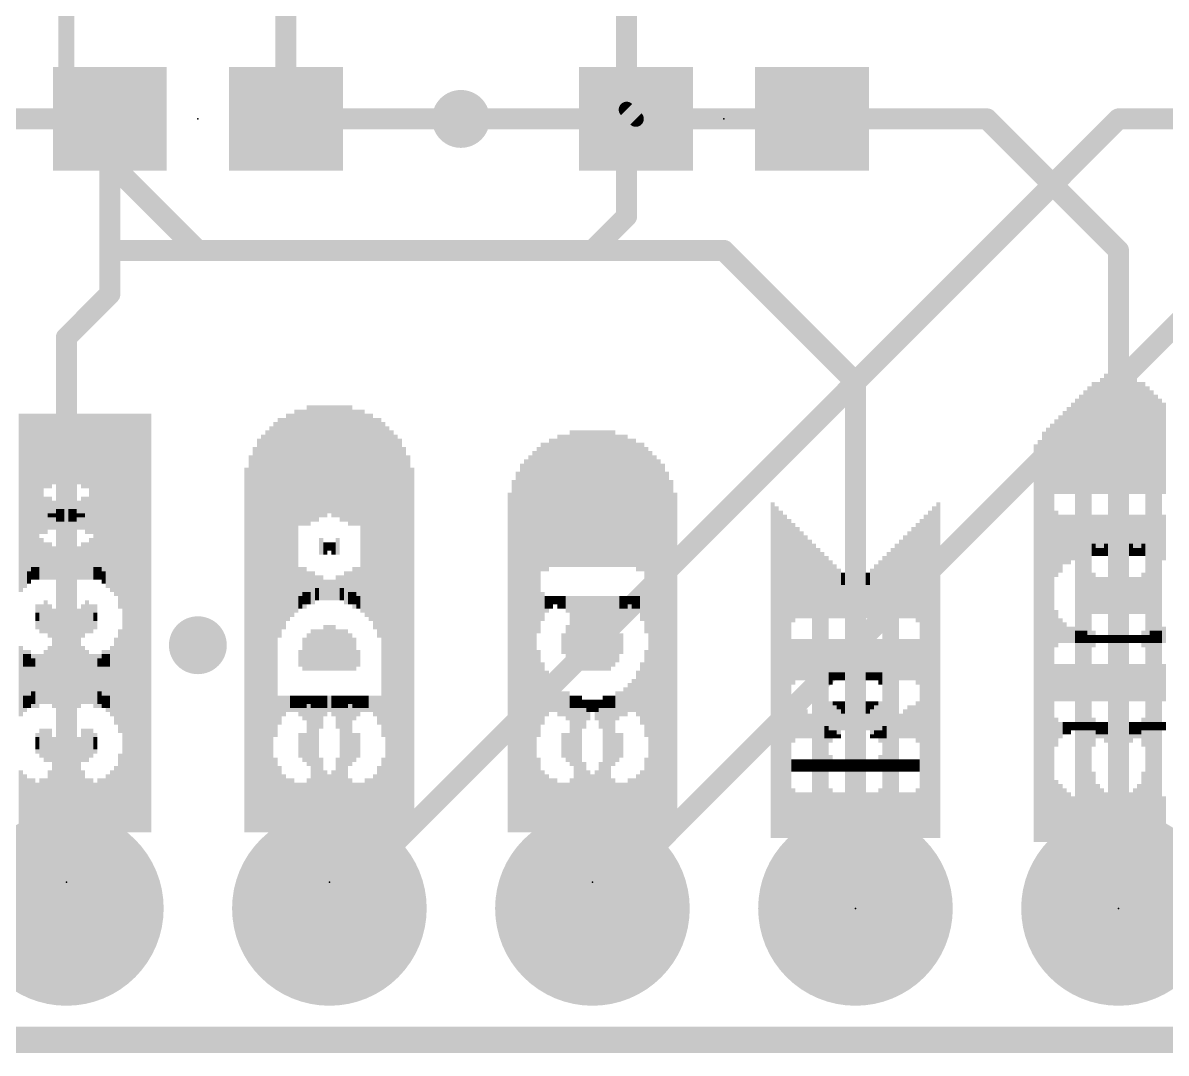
# Model space of a CAD drawing. Extents: x -15.2 to 25.5, y -11.4 to 25.5.
# Drawn here: x 8.47 to 19.51, y -0.13 to 9.82 of the extents above; entities that cross this region are included whole.
import ezdxf

# ---------------------------------------------------------------- set-up
doc = ezdxf.new("R2010")
doc.units = 0
for name, color, linetype in [('1', 12, 'CONTINUOUS'), ('16', 132, 'CONTINUOUS'), ('17', 110, 'CONTINUOUS'), ('18', 110, 'CONTINUOUS'), ('20', 53, 'CONTINUOUS'), ('21', 41, 'CONTINUOUS'), ('22', 40, 'CONTINUOUS'), ('23', 53, 'CONTINUOUS'), ('24', 53, 'CONTINUOUS')]:
    doc.layers.add(name, color=color, linetype=linetype)

# ---------------------------------------------------------------- blocks, each defined once
blk = doc.blocks.new('RECT')
blk.add_solid([(-0.5, -0.5), (0.5, -0.5), (-0.5, 0.5), (0.5, 0.5)])
blk = doc.blocks.new('ROUNDP')
at = {"const_width": 0.5}
blk.add_lwpolyline([(0, -0.25, 1), (0, 0.25, 1), (0, -0.25)], format="xyb", dxfattribs=at)
blk = doc.blocks.new('ROUNDV')
at = {"const_width": 0.5}
blk.add_lwpolyline([(0, -0.25, 1), (0, 0.25, 1), (0, -0.25)], format="xyb", dxfattribs=at)

msp = doc.modelspace()

# ---------------------------------------------------------------- linework, layer by layer
at = {"layer": '1'}
for points, const_width in [([(14.3, 11.7), (14.3, 8.98)], 0.2032), ([(11.01, 8.89), (11.01, 10.121)], 0.2032), ([(13.97, 1.27), (22.352, 9.652)], 0.2032), ([(14.3, 8.98), (14.3, 7.95)], 0.2032), ([(14.3, 8.98), (14.39, 8.89)], 0.1524), ([(6.35, 8.89), (9.31, 8.89)], 0.2032), ([(9.31, 8.89), (9.31, 7.62)], 0.2032), ([(11.01, 8.89), (12.7, 8.89)], 0.2032), ([(11.43, 1.27), (19.05, 8.89)], 0.2032), ([(19.05, 8.89), (20.32, 8.89)], 0.2032), ([(14.3, 7.95), (13.97, 7.62)], 0.2032), ([(9.31, 7.62), (9.31, 7.2)], 0.2032), ([(13.97, 7.62), (9.31, 7.62)], 0.2032), ([(8.89, 6.78), (9.31, 7.2)], 0.2032), ([(8.89, 1.27), (8.89, 6.78)], 0.2032), ([(25.4, 0), (0, 0)], 0.254)]:
    msp.add_lwpolyline(points, dxfattribs=dict(at, const_width=const_width))
for points, const_width in [([(14.3508, 8.98, 1), (14.2492, 8.98)], 0.1016), ([(14.3269, 9.0069, 1), (14.2731, 8.9531)], 0.0762), ([(9.3608, 8.89, 1), (9.2592, 8.89)], 0.1016), ([(9.31, 8.8392, 1), (9.31, 8.9408)], 0.1016), ([(11.01, 8.9408, 1), (11.01, 8.8392)], 0.1016), ([(12.7, 8.8392, 1), (12.7, 8.9408)], 0.1016), ([(14.2492, 8.98, 1), (14.3508, 8.98)], 0.1016), ([(14.3631, 8.8631, 1), (14.4169, 8.9169)], 0.0762), ([(19.05, 8.9408, 1), (19.05, 8.8392)], 0.1016), ([(19.0859, 8.8541, 1), (19.0141, 8.9259)], 0.1016), ([(10.9592, 8.89, 1), (11.0608, 8.89)], 0.1016), ([(14.2492, 7.95, 1), (14.3508, 7.95)], 0.1016), ([(14.3359, 7.9141, 1), (14.2641, 7.9859)], 0.1016), ([(9.3608, 7.62, 1), (9.2592, 7.62)], 0.1016), ([(9.31, 7.6708, 1), (9.31, 7.5692)], 0.1016), ([(9.2592, 7.62, 1), (9.3608, 7.62)], 0.1016), ([(13.9341, 7.6559, 1), (14.0059, 7.5841)], 0.1016), ([(13.97, 7.5692, 1), (13.97, 7.6708)], 0.1016), ([(9.3459, 7.1641, 1), (9.2741, 7.2359)], 0.1016), ([(9.2592, 7.2, 1), (9.3608, 7.2)], 0.1016), ([(8.9408, 6.78, 1), (8.8392, 6.78)], 0.1016), ([(8.8541, 6.8159, 1), (8.9259, 6.7441)], 0.1016), ([(11.3941, 1.3059, 1), (11.4659, 1.2341)], 0.1016), ([(13.9341, 1.3059, 1), (14.0059, 1.2341)], 0.1016), ([(8.8392, 1.27, 1), (8.9408, 1.27)], 0.1016)]:
    msp.add_lwpolyline(points, format="xyb", dxfattribs=dict(at, const_width=const_width))
at = {"layer": '16'}
for points, const_width in [([(8.89, 8.89), (8.89, 12.7)], 0.1524), ([(10.16, 7.62), (8.89, 8.89)], 0.2032), ([(12.7, 8.89), (17.78, 8.89)], 0.2032), ([(17.78, 8.89), (19.05, 7.62)], 0.2032), ([(15.24, 7.62), (10.16, 7.62)], 0.2032), ([(16.51, 6.35), (15.24, 7.62)], 0.2032), ([(19.05, 7.62), (19.05, 1.27)], 0.2032), ([(16.51, 1.27), (16.51, 6.35)], 0.2032), ([(25.4, 0), (0, 0)], 0.254)]:
    msp.add_lwpolyline(points, dxfattribs=dict(at, const_width=const_width))
for points, const_width in [([(8.9259, 8.9259, 1), (8.8541, 8.8541)], 0.1016), ([(12.7, 8.9408, 1), (12.7, 8.8392)], 0.1016), ([(17.8159, 8.9259, 1), (17.7441, 8.8541)], 0.1016), ([(17.78, 8.8392, 1), (17.78, 8.9408)], 0.1016), ([(8.8519, 8.89, 1), (8.9281, 8.89)], 0.0762), ([(10.16, 7.6708, 1), (10.16, 7.5692)], 0.1016), ([(10.1241, 7.5841, 1), (10.1959, 7.6559)], 0.1016), ([(15.2759, 7.6559, 1), (15.2041, 7.5841)], 0.1016), ([(15.24, 7.5692, 1), (15.24, 7.6708)], 0.1016), ([(19.1008, 7.62, 1), (18.9992, 7.62)], 0.1016), ([(19.0141, 7.5841, 1), (19.0859, 7.6559)], 0.1016), ([(16.5608, 6.35, 1), (16.4592, 6.35)], 0.1016), ([(16.4741, 6.3141, 1), (16.5459, 6.3859)], 0.1016), ([(16.4592, 1.27, 1), (16.5608, 1.27)], 0.1016), ([(18.9992, 1.27, 1), (19.1008, 1.27)], 0.1016)]:
    msp.add_lwpolyline(points, format="xyb", dxfattribs=dict(at, const_width=const_width))
at = {"layer": '20', "const_width": 0.2032}
msp.add_lwpolyline([(25.4, 0), (0, 0)], dxfattribs=at)
at = {"layer": '23'}
for p in [(10.16, 8.89), (15.24, 8.89), (8.89, 1.524), (11.43, 1.524), (13.97, 1.524), (16.51, 1.27), (16.51, 1.27), (19.05, 1.27), (19.05, 1.27)]:
    msp.add_point(p, dxfattribs=at)
at = {"layer": '24'}
for p in [(8.89, 1.524), (11.43, 1.524), (13.97, 1.524), (16.51, 1.27), (19.05, 1.27)]:
    msp.add_point(p, dxfattribs=at)

# ---------------------------------------------------------------- block references
at = {"layer": '1', "xscale": 1.1, "rotation": 180}
for p in [(9.31, 8.89), (11.01, 8.89)]:
    msp.add_blockref('RECT', p, dxfattribs=at)
at = {"layer": '1', "xscale": 1.1}
for p in [(14.39, 8.89), (16.09, 8.89)]:
    msp.add_blockref('RECT', p, dxfattribs=at)
at = {"layer": '17', "xscale": 1.8796, "yscale": 1.8796, "rotation": 90}
for p in [(8.89, 1.27), (8.89, 1.27), (11.43, 1.27), (11.43, 1.27), (13.97, 1.27), (13.97, 1.27), (16.51, 1.27), (16.51, 1.27), (19.05, 1.27), (19.05, 1.27)]:
    msp.add_blockref('ROUNDP', p, dxfattribs=at)
at = {"layer": '18', "xscale": 0.5588, "yscale": 0.5588}
for p in [(12.7, 8.89), (12.7, 8.89), (10.16, 3.81), (10.16, 3.81)]:
    msp.add_blockref('ROUNDV', p, dxfattribs=at)
at = {"layer": '21', "yscale": 0.04, "rotation": 90}
for p, xscale in [((18.93, 6.01), 0.84), ((18.97, 5.87), 1.12), ((19.01, 5.85), 1.16), ((19.05, 5.85), 1.16), ((19.09, 5.85), 1.16), ((19.13, 5.85), 1.16), ((19.17, 5.85), 1.16), ((18.77, 4.11), 4.4), ((18.81, 5.97), 0.76), ((18.85, 5.97), 0.76), ((18.89, 5.99), 0.8), ((19.21, 5.83), 1.12), ((19.25, 5.81), 1.08), ((19.29, 5.81), 1.08), ((19.33, 5.79), 1.04), ((18.65, 4.05), 4.28), ((18.69, 4.07), 4.32), ((18.73, 4.09), 4.36), ((19.41, 5.75), 0.96), ((19.45, 5.73), 0.92), ((11.11, 5.504), 1.16), ((11.15, 5.524), 1.12), ((11.19, 5.524), 1.12), ((11.23, 5.544), 1.16), ((11.27, 5.564), 1.12), ((11.31, 5.564), 1.12), ((11.35, 5.584), 1.08), ((11.39, 5.584), 1.08), ((11.43, 5.604), 1.04), ((11.47, 5.604), 1.04), ((11.59, 5.644), 0.96), ((11.63, 5.644), 0.96), ((11.67, 5.644), 0.88), ((11.71, 5.644), 0.88), ((11.75, 5.664), 0.84), ((18.57, 5.85), 0.52), ((18.61, 5.85), 0.6), ((19.49, 5.71), 0.88), ((8.45, 5.824), 0.44), ((8.49, 5.824), 0.44), ((8.53, 5.824), 0.44), ((8.57, 5.804), 0.48), ((8.61, 5.804), 0.48), ((8.65, 5.784), 0.52), ((8.69, 5.784), 0.52), ((8.73, 5.764), 0.56), ((8.77, 5.764), 0.56), ((8.81, 5.744), 0.6), ((8.85, 5.744), 0.6), ((8.89, 5.724), 0.64), ((8.93, 5.724), 0.64), ((8.97, 5.704), 0.68), ((9.01, 5.704), 0.68), ((9.05, 5.684), 0.72), ((9.09, 5.684), 0.72), ((9.13, 5.664), 0.76), ((9.17, 5.664), 0.76), ((9.21, 5.644), 0.8), ((9.25, 5.644), 0.8), ((9.29, 5.624), 0.84), ((9.33, 5.624), 0.84), ((9.37, 5.604), 0.88), ((9.41, 5.584), 0.92), ((9.45, 4.024), 4.04), ((9.49, 4.024), 4.04), ((9.53, 4.024), 4.04), ((9.57, 4.024), 4.04), ((9.61, 4.024), 4.04), ((9.65, 4.024), 4.04), ((9.69, 4.024), 4.04), ((10.91, 4.444), 3.04), ((10.95, 5.424), 1.16), ((10.99, 5.444), 1.12), ((11.03, 5.464), 1.16), ((11.07, 5.484), 1.12), ((11.79, 5.644), 0.8), ((11.83, 5.664), 0.76), ((11.87, 5.644), 0.72), ((11.91, 5.644), 0.72), ((11.95, 5.584), 0.76), ((18.45, 5.79), 0.4), ((18.49, 5.81), 0.44), ((18.53, 5.83), 0.48), ((10.83, 3.944), 3.88), ((10.87, 3.964), 3.92), ((11.99, 3.964), 3.92), ((12.03, 3.944), 3.88), ((13.77, 5.224), 1.32), ((13.81, 5.224), 1.32), ((13.85, 5.224), 1.32), ((13.89, 5.224), 1.32), ((13.93, 5.224), 1.32), ((13.97, 5.224), 1.32), ((14.01, 5.224), 1.32), ((14.05, 5.224), 1.32), ((14.09, 5.224), 1.32), ((14.13, 5.224), 1.32), ((14.17, 5.224), 1.32), ((18.33, 3.89), 3.96), ((18.37, 3.91), 4), ((18.41, 5.75), 0.4), ((10.75, 3.904), 3.8), ((10.79, 3.924), 3.84), ((12.07, 3.924), 3.84), ((12.11, 3.904), 3.8), ((13.49, 5.144), 1.24), ((13.53, 5.144), 1.24), ((13.57, 5.184), 1.24), ((13.61, 5.184), 1.24), ((13.65, 5.204), 1.28), ((13.69, 5.204), 1.28), ((13.73, 5.204), 1.28), ((14.21, 5.204), 1.28), ((14.25, 5.204), 1.28), ((14.29, 5.204), 1.28), ((14.33, 5.424), 0.76), ((14.37, 5.424), 0.76), ((14.41, 5.404), 0.72), ((14.45, 5.404), 0.72), ((18.25, 3.83), 3.84), ((18.29, 3.85), 3.88), ((10.67, 3.824), 3.64), ((10.71, 3.864), 3.72), ((12.15, 3.864), 3.72), ((12.19, 3.824), 3.64), ((13.37, 3.824), 3.64), ((13.41, 3.844), 3.68), ((13.45, 4.824), 1.8), ((14.49, 5.364), 0.72), ((14.53, 3.844), 3.68), ((14.57, 3.824), 3.64), ((10.63, 3.764), 3.52), ((12.23, 3.764), 3.52), ((13.29, 3.784), 3.56), ((13.33, 3.804), 3.6), ((14.61, 3.804), 3.6), ((14.65, 3.784), 3.56), ((13.25, 3.744), 3.48), ((14.69, 3.744), 3.48), ((8.45, 5.064), 0.6), ((8.49, 5.064), 0.52), ((8.53, 5.064), 0.52), ((8.57, 5.084), 0.48), ((13.21, 3.704), 3.4), ((14.73, 3.704), 3.4), ((8.61, 5.064), 0.44), ((8.65, 5.084), 0.4), ((8.69, 5.064), 0.36), ((8.73, 5.084), 0.32), ((8.77, 5.064), 0.28), ((8.81, 5.064), 0.28), ((13.17, 3.644), 3.28), ((14.77, 3.644), 3.28), ((15.71, 3.57), 3.24), ((17.31, 3.57), 3.24), ((8.85, 5.064), 0.2), ((8.89, 5.064), 0.2), ((8.93, 5.064), 0.12), ((8.97, 5.064), 0.12), ((9.01, 5.064), 0.04), ((9.05, 5.064), 0.04), ((15.75, 3.55), 3.2), ((15.79, 3.53), 3.16), ((17.23, 3.53), 3.16), ((17.27, 3.55), 3.2), ((9.41, 4.624), 0.76), ((11.83, 4.764), 0.48), ((11.87, 4.744), 0.52), ((11.91, 4.764), 0.56), ((11.95, 4.744), 0.6), ((15.83, 3.51), 3.12), ((15.87, 4.67), 0.72), ((15.91, 4.69), 0.6), ((17.11, 4.51), 0.96), ((17.15, 3.49), 3.08), ((17.19, 3.51), 3.12), ((18.97, 4.87), 0.4), ((19.01, 4.87), 0.4), ((19.05, 4.87), 0.4), ((19.09, 4.87), 0.4), ((19.13, 4.87), 0.4), ((19.17, 4.87), 0.4), ((19.21, 4.87), 0.4), ((19.25, 4.87), 0.4), ((19.29, 4.87), 0.4), ((19.33, 4.87), 0.4), ((19.37, 4.87), 0.4), ((19.41, 4.87), 0.4), ((19.45, 4.87), 0.4), ((19.49, 4.85), 0.44), ((9.21, 4.664), 0.44), ((9.25, 4.664), 0.44), ((9.29, 4.664), 0.52), ((9.33, 4.644), 0.56), ((9.37, 4.644), 0.64), ((11.75, 4.764), 0.4), ((11.79, 4.744), 0.44), ((15.95, 4.67), 0.56), ((15.99, 4.65), 0.52), ((16.03, 4.63), 0.48), ((16.99, 4.47), 0.8), ((17.03, 4.49), 0.84), ((17.07, 4.51), 0.88), ((8.97, 4.604), 0.32), ((9.01, 4.604), 0.32), ((9.05, 4.644), 0.32), ((9.09, 4.644), 0.32), ((9.13, 4.664), 0.36), ((9.17, 4.664), 0.36), ((11.39, 4.764), 0.08), ((11.43, 4.764), 0.08), ((11.47, 4.744), 0.12), ((11.51, 4.764), 0.16), ((16.07, 4.57), 0.52), ((16.11, 3.37), 2.84), ((16.15, 3.35), 2.8), ((16.87, 4.41), 0.68), ((16.91, 4.43), 0.72), ((16.95, 4.45), 0.76), ((18.81, 4.73), 0.12), ((18.85, 4.71), 0.08), ((18.89, 4.71), 0.08), ((18.93, 4.73), 0.12), ((8.73, 4.544), 0.2), ((8.77, 4.544), 0.2), ((8.81, 4.544), 0.28), ((8.85, 4.524), 0.32), ((8.89, 4.544), 0.36), ((8.93, 4.564), 0.32), ((10.95, 4.284), 0.8), ((10.99, 4.304), 0.68), ((16.19, 3.33), 2.76), ((16.23, 3.31), 2.72), ((16.79, 4.37), 0.6), ((16.83, 4.39), 0.64), ((8.57, 4.504), 0.12), ((8.61, 4.504), 0.12), ((8.65, 4.524), 0.16), ((8.69, 4.524), 0.16), ((11.03, 4.324), 0.56), ((11.07, 4.344), 0.52), ((11.11, 4.344), 0.44), ((11.15, 4.364), 0.4), ((11.19, 4.364), 0.4), ((16.27, 4.49), 0.28), ((16.31, 4.49), 0.2), ((16.35, 4.47), 0.16), ((16.67, 4.31), 0.48), ((16.71, 4.33), 0.52), ((16.75, 4.35), 0.56), ((8.45, 4.424), 0.2), ((8.49, 4.444), 0.16), ((8.53, 4.464), 0.12), ((11.23, 4.364), 0.32), ((11.27, 4.364), 0.32), ((11.31, 4.364), 0.24), ((11.35, 4.364), 0.24), ((11.39, 4.344), 0.2), ((11.43, 4.344), 0.2), ((16.39, 4.45), 0.12), ((16.43, 4.29), 0.44), ((16.47, 4.29), 0.44), ((16.51, 4.29), 0.44), ((16.55, 4.29), 0.44), ((16.59, 4.29), 0.44), ((16.63, 4.29), 0.44), ((18.81, 4.31), 0.4), ((18.85, 4.29), 0.36), ((18.89, 4.29), 0.36), ((18.93, 4.29), 0.36), ((18.97, 4.29), 0.36), ((19.01, 4.29), 0.36), ((19.05, 4.29), 0.36), ((19.09, 4.29), 0.36), ((19.13, 4.29), 0.36), ((19.17, 4.29), 0.36), ((19.21, 4.29), 0.36), ((19.25, 4.29), 0.36), ((19.29, 4.31), 0.32), ((19.33, 4.31), 0.32), ((19.37, 4.31), 0.32), ((19.41, 4.31), 0.24), ((11.47, 4.324), 0.16), ((11.51, 4.324), 0.16), ((11.55, 4.304), 0.12), ((11.59, 4.284), 0.16), ((11.63, 4.264), 0.12), ((11.67, 4.264), 0.12), ((13.49, 4.184), 0.28), ((14.45, 4.204), 0.24), ((14.49, 4.164), 0.32), ((19.45, 4.31), 0.16), ((8.65, 4.084), 0.24), ((8.69, 4.084), 0.24), ((9.05, 4.044), 0.32), ((9.09, 4.084), 0.32), ((9.13, 4.064), 0.28), ((9.17, 4.084), 0.24), ((11.71, 4.224), 0.12), ((11.75, 4.204), 0.16), ((11.79, 4.164), 0.16), ((11.83, 4.164), 0.16), ((11.87, 4.124), 0.24), ((11.91, 4.104), 0.28), ((11.95, 4.064), 0.44), ((13.53, 4.204), 0.16), ((13.57, 4.224), 0.12), ((13.61, 4.244), 0.08), ((13.65, 4.244), 0.08), ((13.69, 4.224), 0.12), ((13.73, 4.204), 0.16), ((13.77, 4.184), 0.2), ((13.81, 3.944), 0.68), ((13.85, 3.924), 0.72), ((13.89, 3.924), 0.72), ((13.93, 3.924), 0.72), ((13.97, 3.924), 0.72), ((14.01, 3.924), 0.72), ((14.05, 3.924), 0.72), ((14.09, 3.924), 0.72), ((14.13, 3.924), 0.72), ((14.17, 3.944), 0.68), ((14.21, 4.204), 0.16), ((14.25, 4.224), 0.12), ((14.29, 4.224), 0.12), ((14.33, 4.244), 0.08), ((14.37, 4.244), 0.08), ((14.41, 4.224), 0.12), ((8.61, 4.084), 0.08), ((8.73, 4.044), 0.24), ((9.01, 3.704), 0.92), ((8.77, 3.604), 0.8), ((8.97, 3.604), 0.8), ((11.39, 3.784), 0.44), ((11.43, 3.784), 0.44), ((11.47, 3.784), 0.44), ((13.77, 3.844), 0.4), ((14.21, 3.824), 0.36), ((19.49, 3.91), 0.16), ((8.81, 3.584), 0.76), ((8.85, 3.564), 0.8), ((8.89, 3.544), 0.84), ((8.93, 3.564), 0.8), ((9.41, 3.724), 0.32), ((11.23, 3.724), 0.32), ((11.27, 3.744), 0.36), ((11.31, 3.764), 0.4), ((11.35, 3.764), 0.4), ((11.51, 3.764), 0.4), ((11.55, 3.764), 0.4), ((11.59, 3.764), 0.4), ((11.63, 3.744), 0.36), ((11.67, 3.724), 0.32), ((13.73, 3.824), 0.28), ((14.25, 3.824), 0.2), ((16.47, 3.67), 0.4), ((16.51, 3.67), 0.4), ((16.55, 3.67), 0.4), ((16.59, 3.67), 0.4), ((16.63, 3.67), 0.4), ((16.67, 3.67), 0.4), ((16.71, 3.67), 0.4), ((16.75, 3.67), 0.4), ((16.79, 3.67), 0.4), ((16.83, 3.67), 0.4), ((16.87, 3.67), 0.4), ((16.91, 3.67), 0.4), ((16.95, 3.67), 0.4), ((16.99, 3.67), 0.4), ((17.03, 3.67), 0.4), ((17.07, 3.67), 0.4), ((17.11, 3.65), 0.44), ((18.81, 3.87), 0.16), ((18.85, 3.87), 0.08), ((18.89, 3.87), 0.08), ((18.93, 3.87), 0.08), ((18.97, 3.87), 0.08), ((19.01, 3.87), 0.08), ((19.05, 3.87), 0.08), ((19.09, 3.87), 0.08), ((19.13, 3.87), 0.08), ((19.17, 3.87), 0.08), ((19.21, 3.87), 0.08), ((19.25, 3.87), 0.08), ((19.29, 3.87), 0.08), ((19.33, 3.87), 0.08), ((19.37, 3.89), 0.12), ((19.41, 3.89), 0.12), ((19.45, 3.89), 0.12), ((8.45, 3.464), 0.68), ((8.49, 3.464), 0.6), ((8.53, 3.484), 0.56), ((8.69, 3.504), 0.52), ((8.73, 3.524), 0.56), ((9.33, 3.684), 0.16), ((9.37, 3.704), 0.2), ((11.19, 3.684), 0.24), ((11.71, 3.684), 0.16), ((13.45, 3.344), 0.84), ((16.43, 3.65), 0.36), ((8.57, 3.464), 0.52), ((8.61, 3.464), 0.52), ((8.65, 3.484), 0.48), ((9.05, 3.484), 0.48), ((9.09, 3.464), 0.44), ((9.13, 3.464), 0.44), ((9.17, 3.604), 0.16), ((9.21, 3.644), 0.08), ((9.25, 3.664), 0.12), ((9.29, 3.664), 0.12), ((13.49, 3.344), 0.6), ((14.49, 3.324), 0.64), ((13.53, 3.344), 0.44), ((14.45, 3.324), 0.48), ((16.27, 3.49), 0.12), ((16.31, 3.51), 0.08), ((16.35, 3.51), 0.08), ((16.39, 3.51), 0.08), ((18.81, 3.45), 0.36), ((18.85, 3.45), 0.36), ((18.89, 3.45), 0.36), ((18.93, 3.45), 0.36), ((18.97, 3.45), 0.36), ((19.01, 3.45), 0.36), ((19.05, 3.45), 0.36), ((19.09, 3.45), 0.36), ((19.13, 3.45), 0.36), ((19.33, 3.45), 0.36), ((19.37, 3.45), 0.36), ((19.41, 3.45), 0.36), ((19.45, 3.45), 0.36), ((19.49, 3.45), 0.36), ((13.57, 3.324), 0.32), ((13.61, 3.304), 0.28), ((14.37, 3.304), 0.28), ((14.41, 3.324), 0.4), ((9.17, 3.324), 0.16), ((9.21, 3.304), 0.12), ((9.25, 3.264), 0.12), ((9.29, 3.264), 0.12), ((9.33, 3.244), 0.16), ((9.37, 3.244), 0.24), ((9.41, 3.204), 0.32), ((10.95, 3.184), 0.28), ((10.99, 3.224), 0.2), ((11.03, 3.244), 0.16), ((11.07, 3.244), 0.16), ((11.11, 3.244), 0.16), ((11.15, 3.224), 0.2), ((11.19, 3.204), 0.24), ((11.23, 3.024), 0.6), ((11.27, 3.044), 0.56), ((11.31, 3.084), 0.48), ((11.35, 3.164), 0.32), ((11.39, 3.224), 0.2), ((11.43, 3.244), 0.16), ((11.47, 3.264), 0.12), ((11.51, 3.264), 0.12), ((11.55, 3.264), 0.12), ((11.59, 3.264), 0.12), ((11.63, 3.284), 0.08), ((11.67, 3.264), 0.12), ((11.71, 3.264), 0.12), ((11.75, 3.264), 0.12), ((11.79, 3.264), 0.12), ((11.83, 3.244), 0.16), ((11.87, 3.224), 0.2), ((11.91, 3.204), 0.24), ((11.95, 3.184), 0.36), ((13.65, 3.264), 0.28), ((13.69, 3.244), 0.24), ((13.73, 3.224), 0.28), ((13.77, 3.024), 0.6), ((13.81, 3.044), 0.56), ((13.85, 3.084), 0.48), ((14.09, 3.264), 0.12), ((14.13, 3.264), 0.12), ((14.17, 3.264), 0.12), ((14.21, 3.284), 0.16), ((14.25, 3.284), 0.16), ((14.29, 3.304), 0.2), ((14.33, 3.304), 0.2), ((13.89, 3.144), 0.28), ((13.93, 3.184), 0.2), ((13.97, 3.224), 0.12), ((14.01, 3.224), 0.12), ((14.05, 3.244), 0.08), ((16.27, 3.07), 0.4), ((16.31, 3.09), 0.36), ((16.35, 3.11), 0.32), ((16.39, 3.13), 0.28), ((16.43, 3.13), 0.28), ((16.47, 3.15), 0.24), ((16.51, 3.17), 0.2), ((16.55, 3.19), 0.16), ((16.59, 3.19), 0.16), ((16.63, 3.21), 0.12), ((16.67, 3.23), 0.08), ((16.71, 3.25), 0.04), ((17.03, 3.07), 0.32), ((17.07, 3.07), 0.32), ((17.11, 3.07), 0.4), ((16.87, 3.01), 0.2), ((16.91, 3.01), 0.2), ((16.95, 3.03), 0.24), ((16.99, 3.05), 0.28), ((18.81, 2.97), 0.28), ((9.05, 2.844), 0.32), ((9.09, 2.844), 0.32), ((9.13, 2.864), 0.28), ((16.71, 2.95), 0.08), ((16.75, 2.95), 0.08), ((16.79, 2.97), 0.12), ((16.83, 2.99), 0.16), ((18.85, 2.99), 0.16), ((18.89, 3.01), 0.12), ((18.93, 3.01), 0.12), ((18.97, 2.99), 0.16), ((19.01, 2.99), 0.16), ((19.05, 2.83), 0.48), ((19.09, 2.83), 0.48), ((19.13, 2.89), 0.36), ((19.17, 2.97), 0.2), ((19.21, 2.99), 0.16), ((19.25, 3.01), 0.12), ((19.29, 3.03), 0.08), ((19.33, 3.03), 0.08), ((19.37, 3.03), 0.08), ((19.41, 3.03), 0.08), ((19.45, 3.03), 0.08), ((19.49, 3.03), 0.08), ((8.61, 2.864), 0.12), ((8.65, 2.864), 0.2), ((8.69, 2.844), 0.24), ((8.73, 2.824), 0.28), ((9.01, 2.464), 0.92), ((9.17, 2.864), 0.2), ((11.15, 2.844), 0.16), ((11.19, 2.844), 0.24), ((11.59, 2.484), 0.96), ((11.63, 2.804), 0.32), ((11.67, 2.824), 0.28), ((11.71, 2.844), 0.24), ((13.69, 2.844), 0.16), ((13.73, 2.844), 0.24), ((14.13, 2.464), 0.92), ((14.17, 2.804), 0.32), ((14.21, 2.824), 0.28), ((14.25, 2.844), 0.24), ((16.67, 2.93), 0.04), ((8.77, 2.384), 0.76), ((8.81, 2.384), 0.76), ((8.85, 2.384), 0.76), ((8.89, 2.384), 0.76), ((8.93, 2.384), 0.76), ((8.97, 2.384), 0.76), ((11.55, 2.424), 0.84), ((14.09, 2.424), 0.84), ((19.01, 2.69), 0.2), ((19.37, 2.35), 0.88), ((19.41, 2.67), 0.24), ((19.45, 2.69), 0.2), ((10.91, 2.364), 0.72), ((11.51, 2.364), 0.72), ((11.95, 2.344), 0.68), ((13.45, 2.364), 0.72), ((14.05, 2.344), 0.68), ((16.27, 2.67), 0.16), ((16.31, 2.65), 0.12), ((16.35, 2.65), 0.12), ((16.39, 2.65), 0.12), ((16.43, 2.65), 0.12), ((16.47, 2.65), 0.12), ((16.51, 2.65), 0.12), ((16.55, 2.65), 0.12), ((16.59, 2.65), 0.12), ((16.63, 2.65), 0.12), ((16.67, 2.65), 0.12), ((16.71, 2.65), 0.12), ((16.75, 2.65), 0.12), ((16.79, 2.65), 0.12), ((16.83, 2.65), 0.12), ((16.87, 2.65), 0.12), ((16.91, 2.65), 0.12), ((16.95, 2.65), 0.12), ((16.99, 2.65), 0.12), ((17.03, 2.65), 0.12), ((17.07, 2.65), 0.12), ((17.11, 2.65), 0.12), ((19.33, 2.31), 0.8), ((8.45, 2.304), 0.6), ((8.49, 2.284), 0.56), ((8.73, 2.304), 0.6), ((9.33, 2.284), 0.56), ((9.37, 2.304), 0.6), ((9.41, 2.324), 0.64), ((10.95, 2.324), 0.64), ((10.99, 2.284), 0.56), ((11.43, 2.284), 0.56), ((11.47, 2.304), 0.6), ((11.91, 2.304), 0.6), ((13.49, 2.304), 0.6), ((13.53, 2.284), 0.56), ((13.97, 2.284), 0.56), ((14.01, 2.304), 0.6), ((14.45, 2.304), 0.6), ((14.49, 2.324), 0.64), ((19.29, 2.25), 0.68), ((8.53, 2.264), 0.52), ((8.57, 2.264), 0.52), ((8.61, 2.244), 0.48), ((8.65, 2.264), 0.52), ((8.69, 2.264), 0.52), ((9.05, 2.244), 0.48), ((9.09, 2.224), 0.44), ((9.13, 2.224), 0.44), ((9.17, 2.244), 0.48), ((9.21, 2.244), 0.48), ((9.25, 2.244), 0.48), ((9.29, 2.264), 0.52), ((11.03, 2.264), 0.52), ((11.07, 2.264), 0.52), ((11.11, 2.244), 0.48), ((11.15, 2.244), 0.48), ((11.19, 2.244), 0.48), ((11.23, 2.244), 0.48), ((11.27, 2.244), 0.48), ((11.31, 2.244), 0.48), ((11.35, 2.264), 0.52), ((11.39, 2.264), 0.52), ((11.63, 2.264), 0.52), ((11.67, 2.244), 0.48), ((11.71, 2.244), 0.48), ((11.75, 2.244), 0.48), ((11.79, 2.244), 0.48), ((11.83, 2.264), 0.52), ((11.87, 2.264), 0.52), ((13.57, 2.264), 0.52), ((13.61, 2.264), 0.52), ((13.65, 2.244), 0.48), ((13.69, 2.244), 0.48), ((13.73, 2.244), 0.48), ((13.77, 2.244), 0.48), ((13.81, 2.244), 0.48), ((13.85, 2.244), 0.48), ((13.89, 2.244), 0.48), ((13.93, 2.264), 0.52), ((14.17, 2.264), 0.52), ((14.21, 2.244), 0.48), ((14.25, 2.244), 0.48), ((14.29, 2.224), 0.44), ((14.33, 2.244), 0.48), ((14.37, 2.244), 0.48), ((14.41, 2.264), 0.52), ((16.27, 2.19), 0.48), ((17.11, 2.19), 0.48), ((18.81, 2.21), 0.6), ((18.85, 2.19), 0.56), ((18.89, 2.17), 0.52), ((19.21, 2.17), 0.52), ((19.25, 2.19), 0.56), ((15.87, 2.17), 0.44), ((15.91, 2.15), 0.4), ((15.95, 2.15), 0.4), ((15.99, 2.15), 0.4), ((16.03, 2.15), 0.4), ((16.07, 2.17), 0.44), ((16.31, 2.17), 0.44), ((16.35, 2.17), 0.44), ((16.39, 2.17), 0.44), ((16.43, 2.17), 0.44), ((16.47, 2.17), 0.44), ((16.51, 2.17), 0.44), ((16.55, 2.17), 0.44), ((16.59, 2.17), 0.44), ((16.63, 2.17), 0.44), ((16.67, 2.17), 0.44), ((16.71, 2.17), 0.44), ((16.75, 2.17), 0.44), ((16.79, 2.17), 0.44), ((16.83, 2.17), 0.44), ((16.87, 2.17), 0.44), ((16.91, 2.17), 0.44), ((16.95, 2.17), 0.44), ((16.99, 2.17), 0.44), ((17.03, 2.17), 0.44), ((17.07, 2.17), 0.44), ((18.41, 2.13), 0.44), ((18.61, 2.13), 0.44), ((18.93, 2.15), 0.48), ((18.97, 2.15), 0.48), ((19.01, 2.15), 0.48), ((19.05, 2.15), 0.48), ((19.09, 2.15), 0.48), ((19.13, 2.15), 0.48), ((19.17, 2.15), 0.48), ((19.41, 2.15), 0.48), ((19.45, 2.15), 0.48), ((19.49, 2.13), 0.44), ((18.45, 2.11), 0.4), ((18.49, 2.11), 0.4), ((18.53, 2.11), 0.4), ((18.57, 2.11), 0.4)]:
    msp.add_blockref('RECT', p, dxfattribs=dict(at, xscale=xscale))
for p in [(19.37, 5.77), (11.51, 5.624), (11.55, 5.624)]:
    msp.add_blockref('RECT', p, dxfattribs=at)
at = {"layer": '22', "yscale": 0.04, "rotation": 90}
for p, xscale in [((18.93, 5.85), 1.16), ((18.97, 5.85), 1.16), ((19.01, 5.85), 1.16), ((19.05, 5.85), 1.16), ((19.09, 5.85), 1.16), ((19.13, 5.87), 1.12), ((19.17, 6.01), 0.84), ((18.77, 5.79), 1.04), ((18.81, 5.81), 1.08), ((18.85, 5.81), 1.08), ((18.89, 5.83), 1.12), ((19.21, 5.99), 0.8), ((19.25, 5.97), 0.76), ((19.29, 5.97), 0.76), ((19.33, 4.11), 4.4), ((18.65, 5.73), 0.92), ((18.69, 5.75), 0.96), ((19.37, 4.09), 4.36), ((19.41, 4.07), 4.32), ((19.45, 4.05), 4.28), ((11.11, 5.664), 0.84), ((11.15, 5.644), 0.88), ((11.19, 5.644), 0.88), ((11.23, 5.644), 0.96), ((11.27, 5.644), 0.96), ((11.39, 5.604), 1.04), ((11.43, 5.604), 1.04), ((11.47, 5.584), 1.08), ((11.51, 5.584), 1.08), ((11.55, 5.564), 1.12), ((11.59, 5.564), 1.12), ((11.63, 5.544), 1.16), ((11.67, 5.524), 1.12), ((11.71, 5.524), 1.12), ((11.75, 5.504), 1.16), ((18.57, 5.69), 0.84), ((18.61, 5.71), 0.88), ((19.49, 5.85), 0.6), ((8.45, 5.624), 0.84), ((8.49, 5.624), 0.84), ((8.53, 5.644), 0.8), ((8.57, 5.644), 0.8), ((8.61, 5.664), 0.76), ((8.65, 5.664), 0.76), ((8.69, 5.684), 0.72), ((8.73, 5.684), 0.72), ((8.77, 5.704), 0.68), ((8.81, 5.704), 0.68), ((8.85, 5.724), 0.64), ((8.89, 5.724), 0.64), ((8.93, 5.744), 0.6), ((8.97, 5.744), 0.6), ((9.01, 5.764), 0.56), ((9.05, 5.764), 0.56), ((9.09, 5.784), 0.52), ((9.13, 5.784), 0.52), ((9.17, 5.804), 0.48), ((9.21, 5.804), 0.48), ((9.25, 5.824), 0.44), ((9.29, 5.824), 0.44), ((9.33, 5.824), 0.44), ((9.37, 5.804), 0.48), ((9.41, 5.104), 1.88), ((9.45, 4.024), 4.04), ((9.49, 4.024), 4.04), ((9.53, 4.024), 4.04), ((9.57, 4.024), 4.04), ((9.61, 4.024), 4.04), ((9.65, 4.024), 4.04), ((9.69, 4.024), 4.04), ((10.91, 5.584), 0.76), ((10.95, 5.644), 0.72), ((10.99, 5.644), 0.72), ((11.03, 5.664), 0.76), ((11.07, 5.644), 0.8), ((11.79, 5.484), 1.12), ((11.83, 5.464), 1.16), ((11.87, 5.444), 1.12), ((11.91, 5.424), 1.16), ((11.95, 4.444), 3.04), ((18.45, 5.63), 0.72), ((18.49, 5.65), 0.76), ((18.53, 5.67), 0.8), ((10.83, 3.944), 3.88), ((10.87, 3.964), 3.92), ((11.99, 3.964), 3.92), ((12.03, 3.944), 3.88), ((13.77, 5.224), 1.32), ((13.81, 5.224), 1.32), ((13.85, 5.224), 1.32), ((13.89, 5.224), 1.32), ((13.93, 5.224), 1.32), ((13.97, 5.224), 1.32), ((14.01, 5.224), 1.32), ((14.05, 5.224), 1.32), ((14.09, 5.224), 1.32), ((14.13, 5.224), 1.32), ((14.17, 5.224), 1.32), ((18.33, 3.89), 3.96), ((18.37, 3.91), 4), ((18.41, 3.93), 4.04), ((10.75, 3.904), 3.8), ((10.79, 3.924), 3.84), ((12.07, 3.924), 3.84), ((12.11, 3.904), 3.8), ((13.49, 5.404), 0.72), ((13.53, 5.404), 0.72), ((13.57, 5.424), 0.76), ((13.61, 5.424), 0.76), ((13.65, 5.204), 1.28), ((13.69, 5.204), 1.28), ((13.73, 5.204), 1.28), ((14.21, 5.204), 1.28), ((14.25, 5.204), 1.28), ((14.29, 5.204), 1.28), ((14.33, 5.184), 1.24), ((14.37, 5.184), 1.24), ((14.41, 5.144), 1.24), ((14.45, 5.144), 1.24), ((18.25, 3.83), 3.84), ((18.29, 3.85), 3.88), ((10.67, 3.824), 3.64), ((10.71, 3.864), 3.72), ((12.15, 3.864), 3.72), ((12.19, 3.824), 3.64), ((13.37, 3.824), 3.64), ((13.41, 3.844), 3.68), ((13.45, 5.364), 0.72), ((14.49, 4.824), 1.8), ((14.53, 3.844), 3.68), ((14.57, 3.824), 3.64), ((10.63, 3.764), 3.52), ((12.23, 3.764), 3.52), ((13.29, 3.784), 3.56), ((13.33, 3.804), 3.6), ((14.61, 3.804), 3.6), ((14.65, 3.784), 3.56), ((13.25, 3.744), 3.48), ((14.69, 3.744), 3.48), ((9.21, 5.084), 0.48), ((9.25, 5.064), 0.52), ((9.29, 5.064), 0.52), ((9.33, 5.064), 0.6), ((9.37, 5.064), 0.6), ((13.21, 3.704), 3.4), ((14.73, 3.704), 3.4), ((8.97, 5.064), 0.28), ((9.01, 5.064), 0.28), ((9.05, 5.084), 0.32), ((9.09, 5.064), 0.36), ((9.13, 5.084), 0.4), ((9.17, 5.064), 0.44), ((13.17, 3.644), 3.28), ((14.77, 3.644), 3.28), ((15.71, 3.57), 3.24), ((17.31, 3.57), 3.24), ((8.73, 5.064), 0.04), ((8.77, 5.064), 0.04), ((8.81, 5.064), 0.12), ((8.85, 5.064), 0.12), ((8.89, 5.064), 0.2), ((8.93, 5.064), 0.2), ((15.75, 3.55), 3.2), ((15.79, 3.53), 3.16), ((17.23, 3.53), 3.16), ((17.27, 3.55), 3.2), ((18.45, 4.79), 0.64), ((10.91, 4.744), 0.6), ((10.95, 4.764), 0.56), ((10.99, 4.744), 0.52), ((11.03, 4.764), 0.48), ((15.83, 3.51), 3.12), ((15.87, 3.49), 3.08), ((15.91, 4.51), 0.96), ((17.11, 4.69), 0.6), ((17.15, 4.67), 0.72), ((17.19, 3.51), 3.12), ((18.49, 4.79), 0.56), ((18.53, 4.83), 0.48), ((18.57, 4.83), 0.48), ((18.61, 4.85), 0.44), ((18.65, 4.87), 0.4), ((18.69, 4.87), 0.4), ((18.73, 4.87), 0.4), ((18.77, 4.87), 0.4), ((18.81, 4.87), 0.4), ((18.85, 4.87), 0.4), ((18.89, 4.87), 0.4), ((18.93, 4.87), 0.4), ((18.97, 4.87), 0.4), ((19.01, 4.87), 0.4), ((19.05, 4.87), 0.4), ((19.09, 4.87), 0.4), ((19.13, 4.87), 0.4), ((8.45, 4.644), 0.56), ((8.49, 4.664), 0.52), ((8.53, 4.664), 0.44), ((8.57, 4.664), 0.44), ((11.07, 4.744), 0.44), ((11.11, 4.764), 0.4), ((15.95, 4.51), 0.88), ((15.99, 4.49), 0.84), ((16.03, 4.47), 0.8), ((16.99, 4.63), 0.48), ((17.03, 4.65), 0.52), ((17.07, 4.67), 0.56), ((8.61, 4.664), 0.36), ((8.65, 4.664), 0.36), ((8.69, 4.644), 0.32), ((8.73, 4.644), 0.32), ((8.77, 4.604), 0.32), ((8.81, 4.604), 0.32), ((11.35, 4.764), 0.16), ((11.39, 4.744), 0.12), ((11.43, 4.764), 0.08), ((11.47, 4.764), 0.08), ((16.07, 4.45), 0.76), ((16.11, 4.43), 0.72), ((16.15, 4.41), 0.68), ((16.87, 3.35), 2.8), ((16.91, 3.37), 2.84), ((16.95, 4.57), 0.52), ((19.17, 4.73), 0.12), ((19.21, 4.71), 0.08), ((19.25, 4.71), 0.08), ((19.29, 4.73), 0.12), ((8.85, 4.564), 0.32), ((8.89, 4.544), 0.36), ((8.93, 4.524), 0.32), ((8.97, 4.544), 0.28), ((9.01, 4.544), 0.2), ((9.05, 4.544), 0.2), ((11.87, 4.304), 0.68), ((11.91, 4.284), 0.8), ((16.19, 4.39), 0.64), ((16.23, 4.37), 0.6), ((16.79, 3.31), 2.72), ((16.83, 3.33), 2.76), ((9.09, 4.524), 0.16), ((9.13, 4.524), 0.16), ((9.17, 4.504), 0.12), ((9.21, 4.504), 0.12), ((9.37, 4.424), 0.28), ((11.67, 4.364), 0.4), ((11.71, 4.364), 0.4), ((11.75, 4.344), 0.44), ((11.79, 4.344), 0.52), ((11.83, 4.324), 0.56), ((16.27, 4.35), 0.56), ((16.31, 4.33), 0.52), ((16.35, 4.31), 0.48), ((16.67, 4.47), 0.16), ((16.71, 4.49), 0.2), ((16.75, 4.49), 0.28), ((9.25, 4.464), 0.12), ((9.29, 4.444), 0.16), ((9.33, 4.424), 0.2), ((11.43, 4.344), 0.2), ((11.47, 4.344), 0.2), ((11.51, 4.364), 0.24), ((11.55, 4.364), 0.24), ((11.59, 4.364), 0.32), ((11.63, 4.364), 0.32), ((16.39, 4.29), 0.44), ((16.43, 4.29), 0.44), ((16.47, 4.29), 0.44), ((16.51, 4.29), 0.44), ((16.55, 4.29), 0.44), ((16.59, 4.29), 0.44), ((16.63, 4.45), 0.12), ((18.69, 4.31), 0.24), ((18.73, 4.31), 0.32), ((18.77, 4.31), 0.32), ((18.81, 4.31), 0.32), ((18.85, 4.29), 0.36), ((18.89, 4.29), 0.36), ((18.93, 4.29), 0.36), ((18.97, 4.29), 0.36), ((19.01, 4.29), 0.36), ((19.05, 4.29), 0.36), ((19.09, 4.29), 0.36), ((19.13, 4.29), 0.36), ((19.17, 4.29), 0.36), ((19.21, 4.29), 0.36), ((19.25, 4.29), 0.36), ((19.29, 4.31), 0.4), ((11.19, 4.264), 0.12), ((11.23, 4.264), 0.12), ((11.27, 4.284), 0.16), ((11.31, 4.304), 0.12), ((11.35, 4.324), 0.16), ((11.39, 4.324), 0.16), ((13.45, 4.164), 0.32), ((13.49, 4.204), 0.24), ((14.45, 4.184), 0.28), ((18.65, 4.31), 0.16), ((8.61, 4.084), 0.24), ((8.65, 4.064), 0.28), ((8.69, 4.084), 0.32), ((8.73, 4.044), 0.32), ((9.09, 4.084), 0.24), ((9.13, 4.084), 0.24), ((10.91, 4.064), 0.44), ((10.95, 4.104), 0.28), ((10.99, 4.124), 0.24), ((11.03, 4.164), 0.16), ((11.07, 4.164), 0.16), ((11.11, 4.204), 0.16), ((11.15, 4.224), 0.12), ((13.53, 4.224), 0.12), ((13.57, 4.244), 0.08), ((13.61, 4.244), 0.08), ((13.65, 4.224), 0.12), ((13.69, 4.224), 0.12), ((13.73, 4.204), 0.16), ((13.77, 3.944), 0.68), ((13.81, 3.924), 0.72), ((13.85, 3.924), 0.72), ((13.89, 3.924), 0.72), ((13.93, 3.924), 0.72), ((13.97, 3.924), 0.72), ((14.01, 3.924), 0.72), ((14.05, 3.924), 0.72), ((14.09, 3.924), 0.72), ((14.13, 3.944), 0.68), ((14.17, 4.184), 0.2), ((14.21, 4.204), 0.16), ((14.25, 4.224), 0.12), ((14.29, 4.244), 0.08), ((14.33, 4.244), 0.08), ((14.37, 4.224), 0.12), ((14.41, 4.204), 0.16), ((8.77, 3.704), 0.92), ((9.05, 4.044), 0.24), ((9.17, 4.084), 0.08), ((18.45, 3.97), 0.36), ((8.81, 3.604), 0.8), ((9.01, 3.604), 0.8), ((11.39, 3.784), 0.44), ((11.43, 3.784), 0.44), ((11.47, 3.784), 0.44), ((13.73, 3.824), 0.36), ((14.17, 3.844), 0.4), ((18.49, 3.95), 0.24), ((18.53, 3.93), 0.2), ((18.57, 3.91), 0.16), ((18.61, 3.91), 0.16), ((8.85, 3.564), 0.8), ((8.89, 3.544), 0.84), ((8.93, 3.564), 0.8), ((8.97, 3.584), 0.76), ((9.37, 3.464), 0.84), ((11.19, 3.724), 0.32), ((11.23, 3.744), 0.36), ((11.27, 3.764), 0.4), ((11.31, 3.764), 0.4), ((11.35, 3.764), 0.4), ((11.51, 3.764), 0.4), ((11.55, 3.764), 0.4), ((11.59, 3.744), 0.36), ((11.63, 3.724), 0.32), ((13.69, 3.824), 0.2), ((14.21, 3.824), 0.28), ((15.91, 3.65), 0.44), ((15.95, 3.67), 0.4), ((15.99, 3.67), 0.4), ((16.03, 3.67), 0.4), ((16.07, 3.67), 0.4), ((16.11, 3.67), 0.4), ((16.15, 3.67), 0.4), ((16.19, 3.67), 0.4), ((16.23, 3.67), 0.4), ((16.27, 3.67), 0.4), ((16.31, 3.67), 0.4), ((16.35, 3.67), 0.4), ((16.39, 3.67), 0.4), ((16.43, 3.67), 0.4), ((16.47, 3.67), 0.4), ((16.51, 3.67), 0.4), ((16.55, 3.67), 0.4), ((18.65, 3.89), 0.12), ((18.69, 3.89), 0.12), ((18.73, 3.89), 0.12), ((18.77, 3.87), 0.08), ((18.81, 3.87), 0.08), ((18.85, 3.87), 0.08), ((18.89, 3.87), 0.08), ((18.93, 3.87), 0.08), ((18.97, 3.87), 0.08), ((19.01, 3.87), 0.08), ((19.05, 3.87), 0.08), ((19.09, 3.87), 0.08), ((19.13, 3.87), 0.08), ((19.17, 3.87), 0.08), ((19.21, 3.87), 0.08), ((19.25, 3.87), 0.08), ((19.29, 3.87), 0.16), ((8.45, 3.684), 0.16), ((9.05, 3.524), 0.56), ((9.09, 3.504), 0.52), ((9.25, 3.484), 0.56), ((9.29, 3.464), 0.6), ((9.33, 3.464), 0.68), ((11.15, 3.684), 0.16), ((11.67, 3.684), 0.24), ((14.49, 3.344), 0.84), ((16.59, 3.65), 0.36), ((8.49, 3.664), 0.12), ((8.53, 3.664), 0.12), ((8.57, 3.644), 0.08), ((8.61, 3.604), 0.16), ((8.65, 3.464), 0.44), ((8.69, 3.464), 0.44), ((8.73, 3.484), 0.48), ((9.13, 3.484), 0.48), ((9.17, 3.464), 0.52), ((9.21, 3.464), 0.52), ((13.45, 3.324), 0.64), ((14.45, 3.344), 0.6), ((13.49, 3.324), 0.48), ((14.41, 3.344), 0.44), ((16.63, 3.51), 0.08), ((16.67, 3.51), 0.08), ((16.71, 3.51), 0.08), ((16.75, 3.49), 0.12), ((18.45, 3.45), 0.36), ((18.49, 3.45), 0.36), ((18.53, 3.45), 0.36), ((18.57, 3.45), 0.36), ((18.61, 3.45), 0.36), ((18.65, 3.45), 0.36), ((18.69, 3.45), 0.36), ((18.73, 3.45), 0.36), ((18.77, 3.45), 0.36), ((18.97, 3.45), 0.36), ((19.01, 3.45), 0.36), ((19.05, 3.45), 0.36), ((19.09, 3.45), 0.36), ((19.13, 3.45), 0.36), ((19.17, 3.45), 0.36), ((19.21, 3.45), 0.36), ((19.25, 3.45), 0.36), ((19.29, 3.45), 0.36), ((13.53, 3.324), 0.4), ((13.57, 3.304), 0.28), ((14.33, 3.304), 0.28), ((14.37, 3.324), 0.32), ((8.45, 3.244), 0.16), ((8.49, 3.264), 0.12), ((8.53, 3.264), 0.12), ((8.57, 3.304), 0.12), ((8.61, 3.324), 0.16), ((10.91, 3.184), 0.36), ((10.95, 3.204), 0.24), ((10.99, 3.224), 0.2), ((11.03, 3.244), 0.16), ((11.07, 3.264), 0.12), ((11.11, 3.264), 0.12), ((11.15, 3.264), 0.12), ((11.19, 3.264), 0.12), ((11.23, 3.284), 0.08), ((11.27, 3.264), 0.12), ((11.31, 3.264), 0.12), ((11.35, 3.264), 0.12), ((11.39, 3.264), 0.12), ((11.43, 3.244), 0.16), ((11.47, 3.224), 0.2), ((11.51, 3.164), 0.32), ((11.55, 3.084), 0.48), ((11.59, 3.044), 0.56), ((11.63, 3.024), 0.6), ((11.67, 3.204), 0.24), ((11.71, 3.224), 0.2), ((11.75, 3.244), 0.16), ((11.79, 3.244), 0.16), ((11.83, 3.244), 0.16), ((11.87, 3.224), 0.2), ((11.91, 3.184), 0.28), ((13.61, 3.304), 0.2), ((13.65, 3.304), 0.2), ((13.69, 3.284), 0.16), ((13.73, 3.284), 0.16), ((13.77, 3.264), 0.12), ((13.81, 3.264), 0.12), ((13.85, 3.264), 0.12), ((14.09, 3.084), 0.48), ((14.13, 3.044), 0.56), ((14.17, 3.024), 0.6), ((14.21, 3.224), 0.28), ((14.25, 3.244), 0.24), ((14.29, 3.264), 0.28), ((13.89, 3.244), 0.08), ((13.93, 3.224), 0.12), ((13.97, 3.224), 0.12), ((14.01, 3.184), 0.2), ((14.05, 3.144), 0.28), ((15.91, 3.07), 0.4), ((15.95, 3.07), 0.32), ((15.99, 3.07), 0.32), ((16.31, 3.25), 0.04), ((16.35, 3.23), 0.08), ((16.39, 3.21), 0.12), ((16.43, 3.19), 0.16), ((16.47, 3.19), 0.16), ((16.51, 3.17), 0.2), ((16.55, 3.15), 0.24), ((16.59, 3.13), 0.28), ((16.63, 3.13), 0.28), ((16.67, 3.11), 0.32), ((16.71, 3.09), 0.36), ((16.75, 3.07), 0.4), ((16.03, 3.05), 0.28), ((16.07, 3.03), 0.24), ((16.11, 3.01), 0.2), ((16.15, 3.01), 0.2), ((18.45, 2.97), 0.28), ((19.29, 2.97), 0.28), ((8.65, 2.864), 0.28), ((8.69, 2.844), 0.32), ((8.73, 2.844), 0.32), ((16.19, 2.99), 0.16), ((16.23, 2.97), 0.12), ((16.27, 2.95), 0.08), ((16.31, 2.95), 0.08), ((18.49, 2.99), 0.16), ((18.53, 3.01), 0.12), ((18.57, 3.01), 0.12), ((18.61, 3.03), 0.08), ((18.65, 3.03), 0.08), ((18.69, 3.03), 0.08), ((18.73, 3.03), 0.08), ((18.77, 3.03), 0.08), ((18.81, 3.03), 0.08), ((18.85, 3.01), 0.12), ((18.89, 2.99), 0.16), ((18.93, 2.97), 0.2), ((18.97, 2.89), 0.36), ((19.01, 2.83), 0.48), ((19.05, 2.83), 0.48), ((19.09, 2.99), 0.16), ((19.13, 2.99), 0.16), ((19.17, 3.01), 0.12), ((19.21, 3.01), 0.12), ((19.25, 2.99), 0.16), ((8.61, 2.864), 0.2), ((8.77, 2.464), 0.92), ((9.05, 2.824), 0.28), ((9.09, 2.844), 0.24), ((9.13, 2.864), 0.2), ((9.17, 2.864), 0.12), ((11.15, 2.844), 0.24), ((11.19, 2.824), 0.28), ((11.23, 2.804), 0.32), ((11.27, 2.484), 0.96), ((11.67, 2.844), 0.24), ((11.71, 2.844), 0.16), ((13.69, 2.844), 0.24), ((13.73, 2.824), 0.28), ((13.77, 2.804), 0.32), ((13.81, 2.464), 0.92), ((14.21, 2.844), 0.24), ((14.25, 2.844), 0.16), ((16.35, 2.93), 0.04), ((8.81, 2.384), 0.76), ((8.85, 2.384), 0.76), ((8.89, 2.384), 0.76), ((8.93, 2.384), 0.76), ((8.97, 2.384), 0.76), ((9.01, 2.384), 0.76), ((9.41, 2.384), 0.76), ((11.31, 2.424), 0.84), ((13.85, 2.424), 0.84), ((18.65, 2.69), 0.2), ((18.69, 2.67), 0.24), ((18.73, 2.35), 0.88), ((19.09, 2.69), 0.2), ((10.91, 2.344), 0.68), ((11.35, 2.364), 0.72), ((11.95, 2.364), 0.72), ((13.89, 2.344), 0.68), ((14.49, 2.364), 0.72), ((15.91, 2.65), 0.12), ((15.95, 2.65), 0.12), ((15.99, 2.65), 0.12), ((16.03, 2.65), 0.12), ((16.07, 2.65), 0.12), ((16.11, 2.65), 0.12), ((16.15, 2.65), 0.12), ((16.19, 2.65), 0.12), ((16.23, 2.65), 0.12), ((16.27, 2.65), 0.12), ((16.31, 2.65), 0.12), ((16.35, 2.65), 0.12), ((16.39, 2.65), 0.12), ((16.43, 2.65), 0.12), ((16.47, 2.65), 0.12), ((16.51, 2.65), 0.12), ((16.55, 2.65), 0.12), ((16.59, 2.65), 0.12), ((16.63, 2.65), 0.12), ((16.67, 2.65), 0.12), ((16.71, 2.65), 0.12), ((16.75, 2.67), 0.16), ((18.77, 2.31), 0.8), ((8.45, 2.284), 0.56), ((9.05, 2.304), 0.6), ((9.29, 2.284), 0.56), ((9.33, 2.304), 0.6), ((9.37, 2.324), 0.64), ((10.95, 2.304), 0.6), ((11.39, 2.304), 0.6), ((11.43, 2.284), 0.56), ((11.87, 2.284), 0.56), ((11.91, 2.324), 0.64), ((13.45, 2.324), 0.64), ((13.49, 2.304), 0.6), ((13.93, 2.304), 0.6), ((13.97, 2.284), 0.56), ((14.41, 2.284), 0.56), ((14.45, 2.304), 0.6), ((18.81, 2.25), 0.68), ((8.49, 2.264), 0.52), ((8.53, 2.244), 0.48), ((8.57, 2.244), 0.48), ((8.61, 2.244), 0.48), ((8.65, 2.224), 0.44), ((8.69, 2.224), 0.44), ((8.73, 2.244), 0.48), ((9.09, 2.264), 0.52), ((9.13, 2.264), 0.52), ((9.17, 2.244), 0.48), ((9.21, 2.264), 0.52), ((9.25, 2.264), 0.52), ((10.99, 2.264), 0.52), ((11.03, 2.264), 0.52), ((11.07, 2.244), 0.48), ((11.11, 2.244), 0.48), ((11.15, 2.244), 0.48), ((11.19, 2.244), 0.48), ((11.23, 2.264), 0.52), ((11.47, 2.264), 0.52), ((11.51, 2.264), 0.52), ((11.55, 2.244), 0.48), ((11.59, 2.244), 0.48), ((11.63, 2.244), 0.48), ((11.67, 2.244), 0.48), ((11.71, 2.244), 0.48), ((11.75, 2.244), 0.48), ((11.79, 2.264), 0.52), ((11.83, 2.264), 0.52), ((13.53, 2.264), 0.52), ((13.57, 2.244), 0.48), ((13.61, 2.244), 0.48), ((13.65, 2.224), 0.44), ((13.69, 2.244), 0.48), ((13.73, 2.244), 0.48), ((13.77, 2.264), 0.52), ((14.01, 2.264), 0.52), ((14.05, 2.244), 0.48), ((14.09, 2.244), 0.48), ((14.13, 2.244), 0.48), ((14.17, 2.244), 0.48), ((14.21, 2.244), 0.48), ((14.25, 2.244), 0.48), ((14.29, 2.244), 0.48), ((14.33, 2.264), 0.52), ((14.37, 2.264), 0.52), ((15.91, 2.19), 0.48), ((16.75, 2.19), 0.48), ((18.45, 2.21), 0.6), ((18.49, 2.19), 0.56), ((18.53, 2.17), 0.52), ((18.85, 2.19), 0.56), ((18.89, 2.17), 0.52), ((19.21, 2.17), 0.52), ((19.25, 2.19), 0.56), ((19.29, 2.21), 0.6), ((15.95, 2.17), 0.44), ((15.99, 2.17), 0.44), ((16.03, 2.17), 0.44), ((16.07, 2.17), 0.44), ((16.11, 2.17), 0.44), ((16.15, 2.17), 0.44), ((16.19, 2.17), 0.44), ((16.23, 2.17), 0.44), ((16.27, 2.17), 0.44), ((16.31, 2.17), 0.44), ((16.35, 2.17), 0.44), ((16.39, 2.17), 0.44), ((16.43, 2.17), 0.44), ((16.47, 2.17), 0.44), ((16.51, 2.17), 0.44), ((16.55, 2.17), 0.44), ((16.59, 2.17), 0.44), ((16.63, 2.17), 0.44), ((16.67, 2.17), 0.44), ((16.71, 2.17), 0.44), ((16.95, 2.17), 0.44), ((16.99, 2.15), 0.4), ((17.03, 2.15), 0.4), ((17.07, 2.15), 0.4), ((17.11, 2.15), 0.4), ((17.15, 2.17), 0.44), ((18.57, 2.15), 0.48), ((18.61, 2.13), 0.44), ((18.65, 2.15), 0.48), ((18.69, 2.15), 0.48), ((18.93, 2.15), 0.48), ((18.97, 2.15), 0.48), ((19.01, 2.15), 0.48), ((19.05, 2.15), 0.48), ((19.09, 2.15), 0.48), ((19.13, 2.15), 0.48), ((19.17, 2.15), 0.48), ((19.49, 2.13), 0.44)]:
    msp.add_blockref('RECT', p, dxfattribs=dict(at, xscale=xscale))
for p in [(18.73, 5.77), (11.31, 5.624), (11.35, 5.624), (9.41, 3.464)]:
    msp.add_blockref('RECT', p, dxfattribs=at)

doc.saveas('drawing.dxf')
